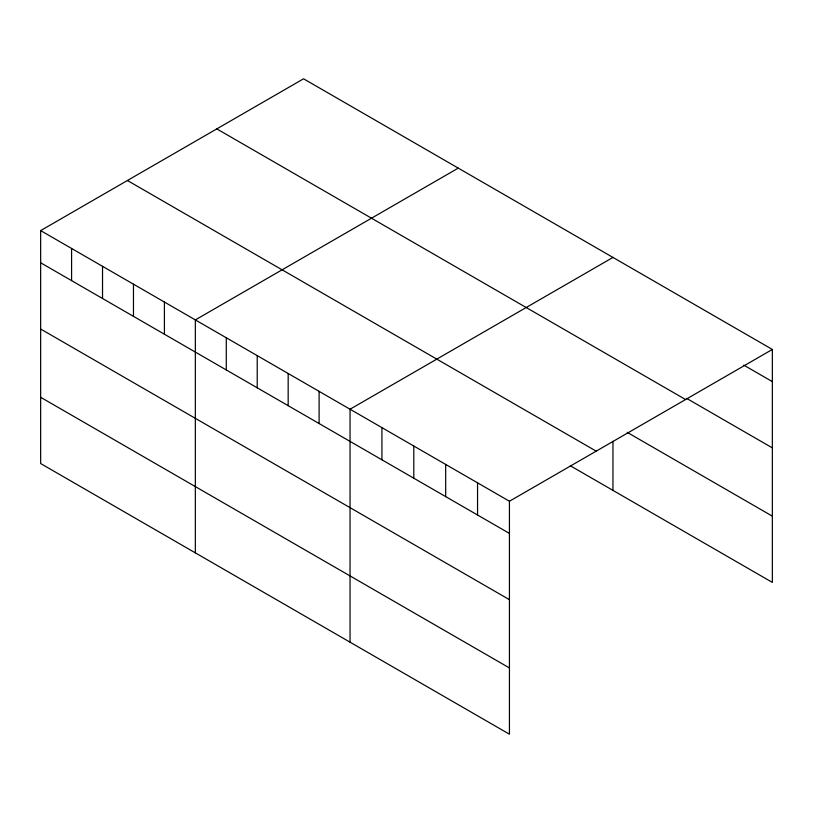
<?xml version="1.0" encoding="UTF-8"?>
<svg xmlns="http://www.w3.org/2000/svg" width="813" height="813" viewBox="0 0 813 813"><rect width="100%" height="100%" fill="white"/><g stroke="black" fill="none" stroke-linecap="round" stroke-linejoin="round"><path stroke-width="1.22" d="M40.65 230.597L509.436 501.245L509.436 734.2L40.65 463.552L40.65 230.597L303.564 78.8L772.35 349.448L772.35 582.403L570.289 465.747M458.268 168.118L195.344 319.905L195.344 552.86M612.961 257.426L350.047 409.224L350.047 642.179M509.436 501.245L772.35 349.448M743.773 365.128L772.35 381.632M686.609 398.38L772.35 447.882M216.807 128.891L685.583 399.539M627.25 432.384L772.35 516.153M127.417 180.506L596.193 451.154M40.65 262.772L509.436 533.419M40.65 329.031L509.436 599.679M40.65 397.293L509.436 667.94M612.961 441.307L612.961 490.381M477.556 482.841L477.556 515.015M445.676 464.436L445.676 496.611M413.797 446.032L413.797 478.207M381.927 427.628L381.927 459.802M319.103 391.358L319.103 423.543M288.168 373.492L288.168 405.677M257.223 355.637L257.223 387.811M226.288 337.771L226.288 369.956M164.409 302.05L164.409 334.224M133.464 284.184L133.464 316.359M102.529 266.318L102.529 298.503M71.585 248.453L71.585 280.637"/></g></svg>
